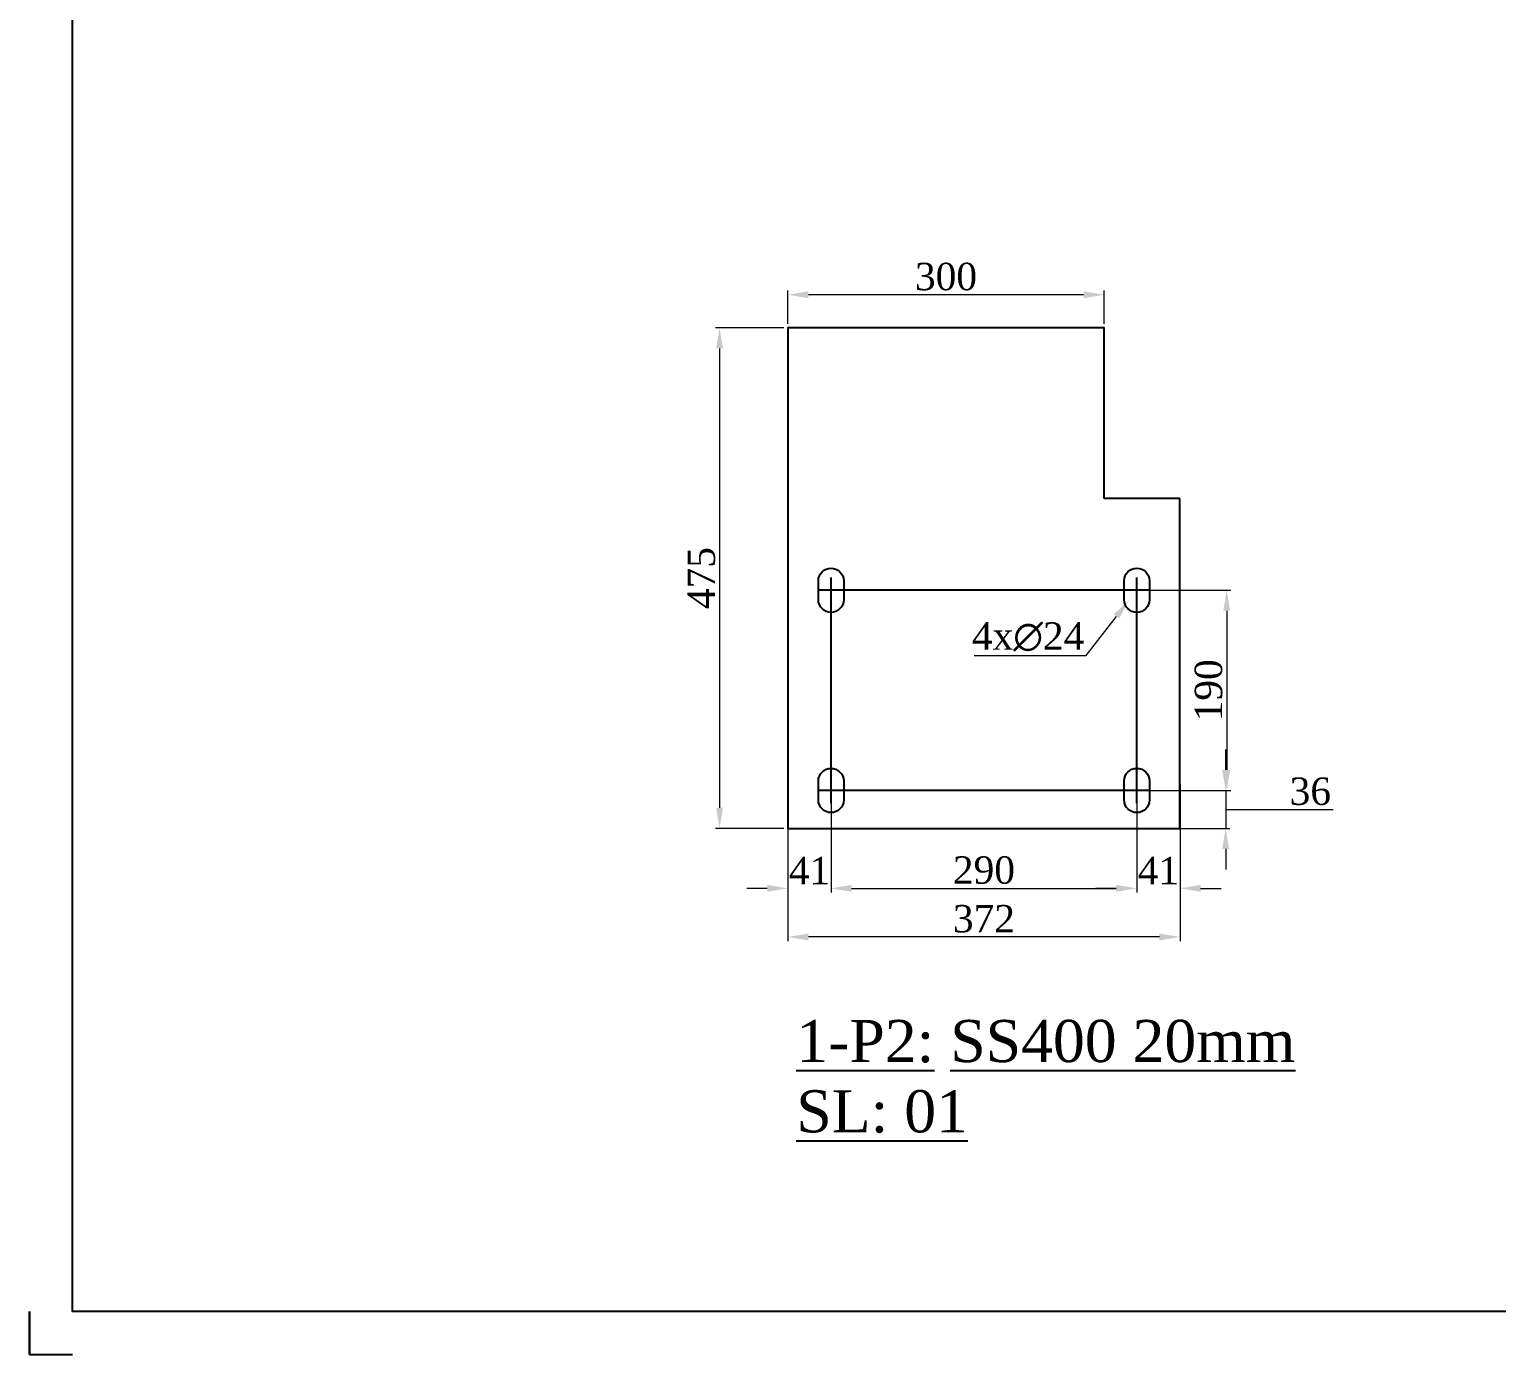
# Model space of a CAD drawing. Header units: inches. Extents: x 36705 to 45095, y -12195 to 29758.
# Drawn here: x 36924 to 38316, y 7468 to 8725 of the extents above; entities that cross this region are included whole.
import ezdxf

# ---------------------------------------------------------------- set-up
doc = ezdxf.new("R2010")
doc.units = ezdxf.units.IN
doc.header["$MEASUREMENT"] = 0
doc.layers.get('Defpoints').update_dxf_attribs({"lineweight": 5})
doc.layers.add('1.  0.2', color=7, linetype='Continuous', lineweight=25)
doc.layers.add('Không in', color=7, linetype='Continuous', lineweight=25, plot=False)
doc.layers.add('TEXT', color=20, linetype='Continuous')
doc.styles.add('Chu va so', font='arial.ttf')
doc.styles.add('stad1', font='times.ttf')
doc.styles.get("Standard").update_dxf_attribs({"font": 'arial.ttf'})
doc.styles.add('TCVN', font='times.ttf')
doc.dimstyles.new('Hien', dxfattribs={"dimtxt": 20, "dimasz": 15, "dimexe": 3, "dimexo": 3, "dimgap": 3, "dimtad": 1, "dimtoh": 1, "dimdec": 0, "dimzin": 0, "dimdsep": 46, "dimtxsty": 'TCVN', "dimcen": 0, "dimclrd": 8, "dimclre": 250, "dimclrt": 41, "dimadec": 0, "dimazin": 0, "dimtfac": 1, "dimtdec": 0, "dimtofl": 0, "dimtmove": 1, "dimatfit": 3, "dimfxl": 1, "dimtolj": 1, "dimtzin": 0, "dimlwd": 9, "dimlwe": 9, "dimarcsym": 0})
doc.dimstyles.new('Hien$0', dxfattribs={"dimtxt": 20, "dimasz": 17, "dimexe": 3, "dimexo": 3, "dimgap": 3, "dimtad": 1, "dimtoh": 1, "dimdec": 0, "dimzin": 0, "dimdsep": 46, "dimtxsty": 'TCVN', "dimcen": 0.09, "dimclrd": 8, "dimclre": 252, "dimclrt": 41, "dimadec": 0, "dimazin": 0, "dimtfac": 1, "dimtdec": 0, "dimtofl": 0, "dimtmove": 0, "dimatfit": 3, "dimfxl": 1, "dimtolj": 1, "dimtzin": 0, "dimlwd": 9, "dimlwe": 9, "dimarcsym": 0})

# ---------------------------------------------------------------- blocks, each defined once
blk = doc.blocks.new('KHUNG TEN A4 - TD - 13.2.2023')
for p, q in [((0, 3), (0, 0)), ((0, 0), (3, 0))]:
    blk.add_line(p, q)
blk.add_lwpolyline([(3, 213), (300, 213), (300, 3), (3, 3)], close=True)
at = {"layer": '1.  0.2'}
blk.add_line((0, 0), (3, 0), dxfattribs=at)
at = {"layer": 'Không in'}
blk.add_lwpolyline([(0, 0), (0, 3)], dxfattribs=at)
at = {"width": 0.85}
for tag, p in [('REV4', (226.38, 94.23)), ('NGAY_REV04', (229.9, 94.23)), ('DESCRIPTION_4', (241.49, 94.23, 0)), ('DESCRIPTION_3', (241.49, 89.23, 0)), ('DESCRIPTION_2', (241.49, 84.23, 0)), ('DESCRIPTION_1', (241.49, 79.23, 0)), ('DESCRIPTION_0', (241.49, 74.23, 0))]:
    blk.add_attdef(tag, p, '', height=1.5, dxfattribs=at)
at = {"layer": 'TEXT', "ltscale": 0.1, "style": 'Chu va so'}
for tag, p, height, width in [('REV3', (226.38, 89.23), 1.5, 0.85), ('NGAY_REV03', (229.9, 89.23), 1.5, 0.85), ('REV2', (226.38, 84.23), 1.5, 0.85), ('NGAY_REV02', (229.9, 84.23), 1.5, 0.85), ('REV1', (226.38, 79.23), 1.5, 0.85), ('NGAY_REV01', (229.9, 79.23), 1.5, 0.85), ('REV0', (226.38, 74.23), 1.5, 0.85), ('NGAY_REV0', (229.9, 74.23), 1.5, 0.85), ('NGUOI_VE', (252.6, 69.23), 1.5, 0.85), ('NGUOI_KIEM_1', (264.6, 69.23), 1.5, 0.9), ('NGUOI_KIEM_2', (276.6, 69.23), 1.5, 0.9), ('STT-BV', (232.09, 3.98), 2, 0.85)]:
    blk.add_attdef(tag, p, '', height=height, dxfattribs=dict(at, width=width))
at = {"layer": 'TEXT', "ltscale": 0.1, "width": 0.85}
blk.add_attdef('NGUOI_DUYET', (288.6, 69.23), '', height=1.5, dxfattribs=at)
at = {"layer": 'TEXT', "lineweight": 25, "ltscale": 0.1, "style": 'Chu va so'}
for tag, p, height in [('PROJECT_CODE', (231.95, 28.65), 3.6), ('TITLE1', (231.95, 19.98), 2), ('TITLE2', (231.95, 16.05), 2), ('TITLE3', (231.95, 12.12), 2)]:
    blk.add_attdef(tag, p, '', height=height, dxfattribs=at)
at = {"layer": 'TEXT', "ltscale": 0.1, "style": 'Chu va so'}
for tag, p in [('A4_A4', (292.03, 6, 0)), ('REV.', (297.2, 6, 0))]:
    blk.add_attdef(tag, p, '', height=1.5, dxfattribs=at)
blk = doc.blocks.new('*D567')
at = {"color": 250, "lineweight": 9, "transparency": 16777216}
for p, q in [((37643.2, 8446.1), (37643.2, 8477.5)), ((37943.2, 8446.1), (37943.2, 8477.5))]:
    blk.add_line(p, q, dxfattribs=at)
at = {"color": 8, "lineweight": 9, "transparency": 16777216}
blk.add_line((37923.7, 8473.6), (37662.7, 8473.6), dxfattribs=at)
at = {"color": 8, "transparency": 16777216}
for points in [[(37662.7, 8476.8), (37662.7, 8470.3), (37643.2, 8473.6)], [(37923.7, 8476.8), (37923.7, 8470.3), (37943.2, 8473.6)]]:
    blk.add_solid(points, dxfattribs=at)
at = {"layer": 'Defpoints', "color": 0, "transparency": 16777216}
for p in [(37643.2, 8473.6), (37643.2, 8442.2), (37943.2, 8442.2)]:
    blk.add_point(p, dxfattribs=at)
at = {"color": 41, "transparency": 16777216, "insert": (37793.2, 8490.7), "char_height": 26, "attachment_point": 5, "style": 'TCVN'}
blk.add_mtext('\\A1;300', dxfattribs=at)
blk = doc.blocks.new('*D568')
at = {"color": 250, "lineweight": 9, "transparency": 16777216}
for p, q in [((37639.3, 8442.2), (37574.5, 8442.2)), ((37639.3, 7967.2), (37574.5, 7967.2))]:
    blk.add_line(p, q, dxfattribs=at)
at = {"color": 8, "lineweight": 9, "transparency": 16777216}
blk.add_line((37578.4, 8422.7), (37578.4, 7986.7), dxfattribs=at)
at = {"color": 8, "transparency": 16777216}
for points in [[(37575.2, 8422.7), (37581.7, 8422.7), (37578.4, 8442.2)], [(37575.2, 7986.7), (37581.7, 7986.7), (37578.4, 7967.2)]]:
    blk.add_solid(points, dxfattribs=at)
at = {"layer": 'Defpoints', "color": 0, "transparency": 16777216}
for p in [(37643.2, 8442.2), (37578.4, 7967.2), (37643.2, 7967.2)]:
    blk.add_point(p, dxfattribs=at)
at = {"color": 41, "transparency": 16777216, "insert": (37561.2, 8204.7), "char_height": 26, "attachment_point": 5, "rotation": 90, "style": 'TCVN'}
blk.add_mtext('\\A1;475', dxfattribs=at)
blk = doc.blocks.new('*D569')
at = {"color": 250, "lineweight": 9, "transparency": 16777216}
for p, q in [((37643.2, 7963.3), (37643.2, 7860.3)), ((38015.2, 7963.3), (38015.2, 7860.3))]:
    blk.add_line(p, q, dxfattribs=at)
at = {"color": 8, "lineweight": 9, "transparency": 16777216}
blk.add_line((37995.7, 7864.2), (37662.7, 7864.2), dxfattribs=at)
at = {"color": 8, "transparency": 16777216}
for points in [[(37662.7, 7867.4), (37662.7, 7860.9), (37643.2, 7864.2)], [(37995.7, 7867.4), (37995.7, 7860.9), (38015.2, 7864.2)]]:
    blk.add_solid(points, dxfattribs=at)
at = {"layer": 'Defpoints', "color": 0, "transparency": 16777216}
for p in [(37643.2, 7967.2), (38015.2, 7967.2), (37643.2, 7864.2)]:
    blk.add_point(p, dxfattribs=at)
at = {"color": 41, "transparency": 16777216, "insert": (37829.2, 7881.3), "char_height": 26, "attachment_point": 5, "style": 'TCVN'}
blk.add_mtext('\\A1;372', dxfattribs=at)
blk = doc.blocks.new('*D570')
at = {"color": 250, "lineweight": 9, "transparency": 16777216}
for p, q in [((37978.1, 8193.2), (38063.4, 8193.2)), ((37978.1, 8003.2), (38063.4, 8003.2))]:
    blk.add_line(p, q, dxfattribs=at)
at = {"color": 8, "lineweight": 9, "transparency": 16777216}
blk.add_line((38059.5, 8173.7), (38059.5, 8022.7), dxfattribs=at)
at = {"color": 8, "transparency": 16777216}
for points in [[(38056.2, 8173.7), (38062.7, 8173.7), (38059.5, 8193.2)], [(38056.2, 8022.7), (38062.7, 8022.7), (38059.5, 8003.2)]]:
    blk.add_solid(points, dxfattribs=at)
at = {"layer": 'Defpoints', "color": 0, "transparency": 16777216}
for p in [(37974.2, 8193.2), (37974.2, 8003.2), (38059.5, 8003.2)]:
    blk.add_point(p, dxfattribs=at)
at = {"color": 41, "transparency": 16777216, "insert": (38042.3, 8098.2), "char_height": 26, "attachment_point": 5, "rotation": 90, "style": 'TCVN'}
blk.add_mtext('\\A1;190', dxfattribs=at)
blk = doc.blocks.new('*D563')
at = {"color": 8, "lineweight": 9, "transparency": 16777216}
for p, q in [((37926.3, 8131.4), (37954.9, 8168.3)), ((37819.8, 8131.4), (37926.3, 8131.4))]:
    blk.add_line(p, q, dxfattribs=at)
at = {"color": 8, "transparency": 16777216}
blk.add_solid([(37952.3, 8170.3), (37957.4, 8166.3), (37966.8, 8183.7)], dxfattribs=at)
at = {"layer": 'Defpoints', "color": 0, "transparency": 16777216}
for p in [(37981.5, 8202.7), (37966.8, 8183.7)]:
    blk.add_point(p, dxfattribs=at)
at = {"color": 41, "transparency": 16777216, "insert": (37871.1, 8148.9), "char_height": 26, "attachment_point": 5, "style": 'TCVN'}
blk.add_mtext('\\A1;{\\fTimes New Roman|b0|i0|c163|p18;4x}∅24', dxfattribs=at)
blk = doc.blocks.new('*D564')
at = {"color": 8, "lineweight": 9, "transparency": 16777216}
for p, q in [((38058.5, 8022.7), (38058.5, 8042.2)), ((38058.5, 8003.2), (38058.5, 7967.2)), ((38058.5, 7985.2), (38117.2, 7985.2)), ((38117.2, 7985.2), (38160.4, 7985.2)), ((38058.5, 7947.7), (38058.5, 7928.2))]:
    blk.add_line(p, q, dxfattribs=at)
at = {"color": 250, "lineweight": 9, "transparency": 16777216}
for p, q in [((37978.1, 8003.2), (38062.4, 8003.2)), ((37978.1, 7967.2), (38062.4, 7967.2))]:
    blk.add_line(p, q, dxfattribs=at)
at = {"color": 8, "transparency": 16777216}
for points in [[(38055.2, 8022.7), (38061.7, 8022.7), (38058.5, 8003.2)], [(38055.2, 7947.7), (38061.7, 7947.7), (38058.5, 7967.2)]]:
    blk.add_solid(points, dxfattribs=at)
at = {"layer": 'Defpoints', "color": 0, "transparency": 16777216}
for p in [(37974.2, 8003.2), (37974.2, 7967.2), (38058.5, 7967.2)]:
    blk.add_point(p, dxfattribs=at)
at = {"color": 41, "transparency": 16777216, "insert": (38138.8, 8002.3), "char_height": 26, "attachment_point": 5, "style": 'TCVN'}
blk.add_mtext('\\A1;36', dxfattribs=at)
blk = doc.blocks.new('*D573')
at = {"color": 250, "lineweight": 9, "transparency": 16777216}
for p, q in [((38015.2, 8008.9), (38015.2, 7906.4)), ((37974.2, 7999.3), (37974.2, 7906.4))]:
    blk.add_line(p, q, dxfattribs=at)
at = {"color": 8, "lineweight": 9, "transparency": 16777216}
for p, q in [((37954.7, 7910.3), (37935.2, 7910.3)), ((38034.7, 7910.3), (38054.2, 7910.3))]:
    blk.add_line(p, q, dxfattribs=at)
at = {"color": 8, "transparency": 16777216}
for points in [[(37954.7, 7913.6), (37954.7, 7907.1), (37974.2, 7910.3)], [(38034.7, 7913.6), (38034.7, 7907.1), (38015.2, 7910.3)]]:
    blk.add_solid(points, dxfattribs=at)
at = {"layer": 'Defpoints', "color": 0, "transparency": 16777216}
for p in [(37974.2, 8003.2), (38015.2, 8012.8), (38015.2, 7910.3)]:
    blk.add_point(p, dxfattribs=at)
at = {"color": 41, "transparency": 16777216, "insert": (37994.7, 7927.2), "char_height": 26, "attachment_point": 5, "style": 'TCVN'}
blk.add_mtext('\\A1;41', dxfattribs=at)
blk = doc.blocks.new('*D565')
at = {"color": 250, "lineweight": 9, "transparency": 16777216}
for p, q in [((37643.2, 7999.3), (37643.2, 7906.4)), ((37684.2, 7999.3), (37684.2, 7906.4))]:
    blk.add_line(p, q, dxfattribs=at)
at = {"color": 8, "lineweight": 9, "transparency": 16777216}
for p, q in [((37623.7, 7910.3), (37604.2, 7910.3)), ((37703.7, 7910.3), (37723.2, 7910.3))]:
    blk.add_line(p, q, dxfattribs=at)
at = {"color": 8, "transparency": 16777216}
for points in [[(37623.7, 7913.6), (37623.7, 7907.1), (37643.2, 7910.3)], [(37703.7, 7913.6), (37703.7, 7907.1), (37684.2, 7910.3)]]:
    blk.add_solid(points, dxfattribs=at)
at = {"layer": 'Defpoints', "color": 0, "transparency": 16777216}
for p in [(37643.2, 8003.2), (37684.2, 8003.2), (37643.2, 7910.3)]:
    blk.add_point(p, dxfattribs=at)
at = {"color": 41, "transparency": 16777216, "insert": (37663.7, 7927.2), "char_height": 26, "attachment_point": 5, "style": 'TCVN'}
blk.add_mtext('\\A1;41', dxfattribs=at)
blk = doc.blocks.new('*D566')
at = {"color": 250, "lineweight": 9, "transparency": 16777216}
for p, q in [((37684.2, 7999.3), (37684.2, 7906.4)), ((37974.2, 7999.3), (37974.2, 7906.4))]:
    blk.add_line(p, q, dxfattribs=at)
at = {"color": 8, "lineweight": 9, "transparency": 16777216}
blk.add_line((37703.7, 7910.3), (37954.7, 7910.3), dxfattribs=at)
at = {"color": 8, "transparency": 16777216}
for points in [[(37703.7, 7913.6), (37703.7, 7907.1), (37684.2, 7910.3)], [(37954.7, 7913.6), (37954.7, 7907.1), (37974.2, 7910.3)]]:
    blk.add_solid(points, dxfattribs=at)
at = {"layer": 'Defpoints', "color": 0, "transparency": 16777216}
for p in [(37684.2, 8003.2), (37974.2, 8003.2), (37974.2, 7910.3)]:
    blk.add_point(p, dxfattribs=at)
at = {"color": 41, "transparency": 16777216, "insert": (37829.2, 7927.5), "char_height": 26, "attachment_point": 5, "style": 'TCVN'}
blk.add_mtext('\\A1;290', dxfattribs=at)

msp = doc.modelspace()

# ---------------------------------------------------------------- block references
at = {"xscale": 13.64980431891587, "yscale": 13.64980431891587, "zscale": 13.64980431891587}
msp.add_blockref('KHUNG TEN A4 - TD - 13.2.2023', (36923.6805, 7467.80874, -16.93531), dxfattribs=at)

# ---------------------------------------------------------------- next in the draw order: linework, layer by layer
for p, q in [((38015.15375, 8280.21358), (37943.15375, 8280.21358)), ((38015.15375, 7967.18153), (38015.15375, 8280.21358)), ((37943.15375, 7967.18153), (38015.15375, 7967.18153))]:
    msp.add_line(p, q)
at = {"color": 1}
for p, q in [((37684.15379, 7991.18153), (37684.15379, 8205.18153)), ((37974.15375, 7991.18153), (37974.15375, 8205.18153)), ((37986.15375, 8193.18153), (37672.15379, 8193.18153)), ((37986.15375, 8003.18153), (37672.15379, 8003.18153))]:
    msp.add_line(p, q, dxfattribs=at)
msp.add_lwpolyline([(37943.15375, 8280.21358), (37943.15375, 8442.18153), (37643.15375, 8442.18153), (37643.15375, 7967.18153), (37943.15375, 7967.18153)])
for points in [[(37696.15379, 8184.18153, -1), (37672.15379, 8184.18153), (37672.15379, 8202.18153, -1), (37696.15379, 8202.18153)], [(37986.15375, 8184.18153, -1), (37962.15375, 8184.18153), (37962.15375, 8202.18153, -1), (37986.15375, 8202.18153)], [(37696.15379, 7994.18153, -1), (37672.15379, 7994.18153), (37672.15379, 8012.18153, -1), (37696.15379, 8012.18153)], [(37986.15375, 7994.18153, -1), (37962.15375, 7994.18153), (37962.15375, 8012.18153, -1), (37986.15375, 8012.18153)]]:
    msp.add_lwpolyline(points, format="xyb", close=True)

# ---------------------------------------------------------------- next in the draw order: texts
at = {"color": 2, "insert": (37651.20962, 7785.44865), "char_height": 40, "width": 596.9389805, "attachment_point": 1, "style": 'stad1'}
msp.add_mtext('\\A1;{\\fTimes New Roman|b0|i0|c163|p18;\\L1\\fTimes New Roman|b0|i0|c0|p18;-P\\fTimes New Roman|b0|i0|c163|p18;2\\fTimes New Roman|b0|i0|c0|p18;: SS400 \\fTimes New Roman|b0|i0|c163|p18;2\\fTimes New Roman|b0|i0|c0|p18;0mm\\PSL: 0\\fTimes New Roman|b0|i0|c163|p18;1}', dxfattribs=at)

# ---------------------------------------------------------------- next in the draw order: dimensions: what is measured, and where the dimension line sits
for base, p1, p2, picture, middle in [((37643.15375, 8473.55311), (37943.15375, 8442.18153), (37643.15375, 8442.18153), '*D567', (37793.15375, 8490.67806)), ((37643.15375, 7910.3281), (37684.15379, 8003.18153), (37643.15375, 8003.18153), '*D565', (37663.65377, 7927.2281)), ((37974.15375, 7910.3281), (37684.15379, 8003.18153), (37974.15375, 8003.18153), '*D566', (37829.15377, 7927.49054)), ((38015.15375, 7910.31511), (37974.15375, 8003.18153), (38015.15375, 8012.79436), '*D573', (37994.65375, 7927.21511)), ((37643.15375, 7864.1802), (38015.15375, 7967.18153), (37643.15375, 7967.18153), '*D569', (37829.15375, 7881.34264))]:
    dim = msp.add_linear_dim(base=base, p1=p1, p2=p2, dimstyle='Hien$0', override={"dimscale": 1.3, "dimasz": 15, "dimcen": 0, "dimclre": 250, "dimtmove": 1})
    dim.commit()
    dim.dimension.update_dxf_attribs({"geometry": picture, "text_midpoint": middle})
for base, p1, p2, picture, middle in [((37578.40537, 7967.18153), (37643.15375, 8442.18153), (37643.15375, 7967.18153), '*D568', (37561.24293, 8204.68153)), ((38059.48325, 8003.18153), (37974.15375, 8193.18153), (37974.15375, 8003.18153), '*D570', (38042.32081, 8098.18153)), ((38058.46361, 7967.18153), (37974.15375, 8003.18153), (37974.15375, 7967.18153), '*D564', (38121.1134, 8002.30648))]:
    dim = msp.add_linear_dim(base=base, p1=p1, p2=p2, angle=90, dimstyle='Hien$0', override={"dimscale": 1.3, "dimasz": 15, "dimcen": 0, "dimclre": 250, "dimtmove": 1})
    dim.commit()
    dim.dimension.update_dxf_attribs({"geometry": picture, "text_midpoint": middle})
dim = msp.add_diameter_dim_2p(p1=(37981.50469, 8202.66646), p2=(37966.80282, 8183.69661), text='{\\fTimes New Roman|b0|i0|c163|p18;4x}<>', dimstyle='Hien', override={"dimscale": 1.3})
dim.commit()
dim.dimension.update_dxf_attribs({"geometry": '*D563', "text_midpoint": (37871.10859, 8148.89332)})

doc.saveas('drawing.dxf')
